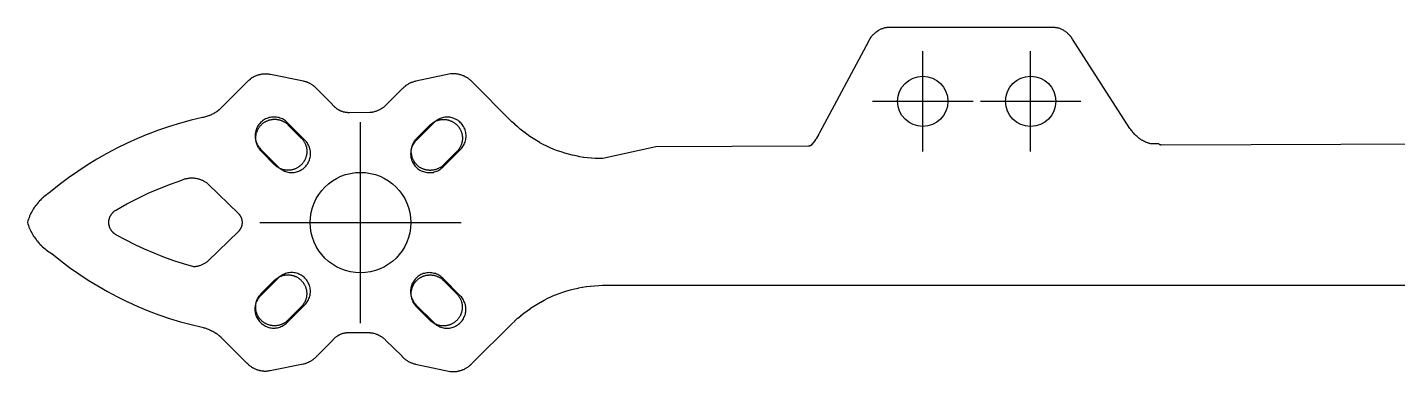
# Model space of a CAD drawing. Header units: millimetres. Extents: x 0 to 218, y -16 to 16.
# Drawn here: x 0 to 109, y -11.9 to 15.5 of the extents above; entities that cross this region are included whole.
import ezdxf

# ---------------------------------------------------------------- set-up
doc = ezdxf.new("R2010")
doc.units = ezdxf.units.MM
for name, color, linetype in [('CENTRE', 8, 'Continuous'), ('HOLES', 1, 'Continuous'), ('PROFILE', 7, 'Continuous'), ('SLOTS', 5, 'Continuous')]:
    doc.layers.add(name, color=color, linetype=linetype)

msp = doc.modelspace()

# ---------------------------------------------------------------- linework, layer by layer
at = {"layer": 'CENTRE'}
for p, q in [((71.23, 5.65), (71.23, 13.65)), ((79.81, 5.65), (79.81, 13.65)), ((67.23, 9.65), (75.23, 9.65)), ((75.81, 9.65), (83.81, 9.65)), ((26.5, -8), (26.5, 8)), ((18.5, 0), (34.5, 0))]:
    msp.add_line(p, q, dxfattribs=at)
at = {"layer": 'HOLES'}
for centre, radius in [((71.23, 9.65), 2), ((79.81, 9.65), 2), ((26.5, 0), 4)]:
    msp.add_circle(centre, radius, dxfattribs=at)
at = {"layer": 'PROFILE'}
msp.add_lwpolyline([(189.99, 6.53), (90.21, 6.17), (90.2, 6.17), (90.18, 6.17), (90.17, 6.18), (90.15, 6.18), (90.14, 6.18), (90.13, 6.19), (90.11, 6.19), (90.1, 6.19), (90.09, 6.2), (90.07, 6.21), (90.06, 6.21), (90.05, 6.22), (90.04, 6.23), (90.03, 6.24), (90.01, 6.25), (90, 6.26), (90, 6.26), (90, 6.26), (89.47, 6.26), (89.46, 6.26), (89.44, 6.26), (89.43, 6.26), (89.41, 6.26), (89.36, 6.27), (89.35, 6.28), (89.28, 6.29), (89.27, 6.3), (89.2, 6.32), (89.19, 6.32), (89.12, 6.34), (89.1, 6.35), (89.03, 6.38), (89.02, 6.38), (88.95, 6.41), (88.94, 6.41), (88.87, 6.45), (88.86, 6.45), (88.79, 6.49), (88.78, 6.49), (88.72, 6.53), (88.71, 6.53), (88.64, 6.57), (88.63, 6.58), (88.56, 6.62), (88.55, 6.63), (88.49, 6.67), (88.48, 6.68), (88.42, 6.73), (88.41, 6.73), (88.34, 6.79), (88.34, 6.79), (88.27, 6.85), (88.27, 6.85), (88.2, 6.91), (88.2, 6.91), (88.14, 6.97), (88.13, 6.98), (88.07, 7.04), (88.07, 7.05), (88.01, 7.11), (88, 7.12), (87.95, 7.18), (87.94, 7.19), (87.89, 7.26), (87.88, 7.27), (87.83, 7.34), (87.82, 7.34), (87.77, 7.42), (87.77, 7.42), (87.71, 7.5), (87.71, 7.5), (83.14, 14.6), (83.14, 14.6), (83.1, 14.66), (83.1, 14.66), (83.06, 14.72), (83.06, 14.72), (83.02, 14.77), (83.01, 14.78), (82.97, 14.83), (82.97, 14.83), (82.93, 14.88), (82.92, 14.88), (82.88, 14.93), (82.88, 14.93), (82.83, 14.98), (82.83, 14.98), (82.79, 15.03), (82.78, 15.03), (82.74, 15.07), (82.73, 15.08), (82.69, 15.12), (82.68, 15.12), (82.63, 15.16), (82.63, 15.16), (82.58, 15.2), (82.58, 15.2), (82.53, 15.23), (82.52, 15.24), (82.47, 15.27), (82.47, 15.27), (82.42, 15.3), (82.41, 15.31), (82.36, 15.33), (82.36, 15.34), (82.3, 15.36), (82.3, 15.37), (82.25, 15.39), (82.24, 15.39), (82.19, 15.41), (82.18, 15.42), (82.13, 15.44), (82.12, 15.44), (82.07, 15.46), (82.06, 15.46), (82.01, 15.47), (82.01, 15.48), (81.95, 15.49), (81.94, 15.49), (81.89, 15.5), (81.88, 15.5), (81.83, 15.51), (81.82, 15.51), (81.77, 15.52), (81.76, 15.52), (81.71, 15.53), (81.7, 15.53), (81.64, 15.53), (81.64, 15.53), (81.58, 15.53), (81.58, 15.53), (68.56, 15.53), (68.56, 15.53), (68.5, 15.53), (68.49, 15.53), (68.44, 15.52), (68.43, 15.52), (68.38, 15.52), (68.37, 15.52), (68.32, 15.51), (68.31, 15.51), (68.26, 15.5), (68.25, 15.5), (68.19, 15.49), (68.19, 15.49), (68.13, 15.47), (68.13, 15.47), (68.07, 15.45), (68.07, 15.45), (68.02, 15.43), (68.01, 15.43), (67.96, 15.41), (67.95, 15.41), (67.9, 15.39), (67.89, 15.39), (67.84, 15.36), (67.84, 15.36), (67.78, 15.33), (67.78, 15.33), (67.73, 15.3), (67.72, 15.3), (67.67, 15.27), (67.67, 15.27), (67.62, 15.23), (67.61, 15.23), (67.56, 15.2), (67.56, 15.19), (67.51, 15.16), (67.51, 15.15), (67.46, 15.12), (67.46, 15.11), (67.41, 15.07), (67.41, 15.07), (67.36, 15.03), (67.36, 15.03), (67.31, 14.98), (67.31, 14.98), (67.26, 14.93), (67.26, 14.93), (67.22, 14.88), (67.21, 14.88), (67.17, 14.83), (67.17, 14.83), (67.13, 14.78), (67.13, 14.77), (67.09, 14.72), (67.08, 14.72), (67.05, 14.66), (67.04, 14.66), (67.01, 14.6), (67, 14.6), (66.97, 14.54), (66.97, 14.54), (66.93, 14.48), (66.93, 14.48), (66.9, 14.42), (66.9, 14.42), (63.01, 7.14), (63.01, 7.14), (62.96, 7.04), (62.96, 7.04), (62.91, 6.95), (62.91, 6.94), (62.86, 6.85), (62.85, 6.84), (62.8, 6.76), (62.8, 6.75), (62.74, 6.66), (62.74, 6.66), (62.68, 6.58), (62.68, 6.57), (62.62, 6.49), (62.61, 6.48), (62.55, 6.4), (62.55, 6.4), (62.49, 6.32), (62.48, 6.31), (62.42, 6.24), (62.41, 6.23), (62.35, 6.17), (62.34, 6.16), (62.33, 6.15), (62.32, 6.14), (62.31, 6.13), (62.3, 6.12), (62.28, 6.12), (62.27, 6.11), (62.26, 6.1), (62.24, 6.1), (62.23, 6.09), (62.22, 6.09), (62.2, 6.08), (62.19, 6.08), (62.17, 6.08), (62.16, 6.07), (62.15, 6.07), (62.13, 6.07), (50, 6.03), (50, 6.03), (50, 6.03), (45.77, 5.1), (45.75, 5.1), (45.74, 5.1), (45.72, 5.1), (45.7, 5.1), (45.49, 5.1), (45.48, 5.1), (45.18, 5.11), (45.17, 5.11), (44.87, 5.13), (44.86, 5.13), (44.56, 5.16), (44.55, 5.16), (44.26, 5.19), (44.25, 5.19), (43.95, 5.24), (43.94, 5.24), (43.65, 5.3), (43.64, 5.3), (43.35, 5.36), (43.34, 5.37), (43.05, 5.44), (43.04, 5.44), (42.75, 5.52), (42.74, 5.53), (42.46, 5.62), (42.45, 5.62), (42.17, 5.72), (42.16, 5.72), (41.88, 5.83), (41.87, 5.83), (41.59, 5.95), (41.59, 5.96), (41.31, 6.08), (41.31, 6.08), (41.04, 6.22), (41.03, 6.22), (40.77, 6.36), (40.76, 6.37), (40.5, 6.52), (40.49, 6.52), (40.24, 6.68), (40.23, 6.68), (39.98, 6.85), (39.97, 6.85), (39.73, 7.03), (39.72, 7.03), (39.48, 7.21), (39.47, 7.22), (39.24, 7.41), (39.23, 7.41), (39.01, 7.61), (39, 7.61), (38.78, 7.81), (38.77, 7.82), (38.55, 8.03), (38.55, 8.03), (35.35, 11.23), (35.35, 11.23), (35.31, 11.28), (35.3, 11.28), (35.26, 11.32), (35.25, 11.32), (35.21, 11.36), (35.21, 11.36), (35.16, 11.4), (35.16, 11.4), (35.11, 11.44), (35.1, 11.44), (35.06, 11.48), (35.05, 11.48), (35, 11.51), (35, 11.51), (34.95, 11.55), (34.94, 11.55), (34.89, 11.58), (34.89, 11.58), (34.84, 11.61), (34.83, 11.61), (34.78, 11.64), (34.77, 11.64), (34.72, 11.66), (34.72, 11.67), (34.66, 11.69), (34.66, 11.69), (34.6, 11.71), (34.6, 11.71), (34.54, 11.73), (34.54, 11.74), (34.48, 11.75), (34.48, 11.76), (34.42, 11.77), (34.41, 11.77), (34.36, 11.79), (34.35, 11.79), (34.29, 11.8), (34.29, 11.8), (34.23, 11.81), (34.23, 11.81), (34.17, 11.82), (34.16, 11.82), (34.1, 11.83), (34.1, 11.83), (34.04, 11.84), (34.04, 11.84), (33.98, 11.84), (33.97, 11.84), (33.91, 11.84), (33.91, 11.84), (33.85, 11.84), (33.84, 11.84), (33.78, 11.84), (33.78, 11.84), (33.72, 11.84), (33.72, 11.84), (33.66, 11.83), (33.65, 11.83), (33.65, 11.83), (30.89, 11.25), (30.89, 11.25), (30.84, 11.24), (30.83, 11.23), (30.78, 11.22), (30.77, 11.22), (30.72, 11.2), (30.71, 11.2), (30.66, 11.18), (30.66, 11.18), (30.6, 11.16), (30.6, 11.16), (30.54, 11.14), (30.54, 11.14), (30.49, 11.12), (30.48, 11.12), (30.43, 11.09), (30.43, 11.09), (30.38, 11.06), (30.37, 11.06), (30.32, 11.04), (30.32, 11.03), (30.27, 11), (30.27, 11), (30.22, 10.97), (30.22, 10.97), (30.17, 10.94), (30.16, 10.94), (30.12, 10.9), (30.11, 10.9), (30.07, 10.87), (30.07, 10.86), (30.02, 10.83), (30.02, 10.82), (29.97, 10.79), (29.97, 10.79), (29.93, 10.75), (29.93, 10.74), (29.89, 10.7), (29.88, 10.7), (29.84, 10.66), (29.84, 10.66), (29.8, 10.62), (29.79, 10.61), (28.52, 9.35), (28.52, 9.34), (28.47, 9.3), (28.47, 9.3), (28.43, 9.26), (28.42, 9.25), (28.38, 9.22), (28.37, 9.21), (28.33, 9.18), (28.32, 9.17), (28.28, 9.14), (28.27, 9.14), (28.23, 9.1), (28.22, 9.1), (28.17, 9.07), (28.16, 9.06), (28.12, 9.04), (28.11, 9.03), (28.06, 9), (28.05, 9), (28.01, 8.97), (28, 8.97), (27.95, 8.94), (27.94, 8.94), (27.89, 8.92), (27.88, 8.91), (27.83, 8.89), (27.82, 8.89), (27.77, 8.87), (27.76, 8.87), (27.71, 8.85), (27.7, 8.85), (27.65, 8.83), (27.64, 8.83), (27.59, 8.81), (27.58, 8.81), (27.53, 8.8), (27.52, 8.79), (27.47, 8.78), (27.46, 8.78), (27.4, 8.77), (27.39, 8.77), (27.34, 8.76), (27.33, 8.76), (27.29, 8.75), (27.27, 8.75), (27.25, 8.75), (25.61, 8.74), (25.61, 8.74), (25.56, 8.74), (25.55, 8.74), (25.51, 8.74), (25.5, 8.74), (25.46, 8.75), (25.45, 8.75), (25.41, 8.75), (25.4, 8.75), (25.36, 8.76), (25.35, 8.76), (25.31, 8.77), (25.3, 8.77), (25.26, 8.78), (25.25, 8.78), (25.21, 8.79), (25.2, 8.79), (25.16, 8.8), (25.15, 8.8), (25.11, 8.81), (25.11, 8.82), (25.07, 8.83), (25.06, 8.83), (25.02, 8.84), (25.01, 8.85), (24.97, 8.86), (24.96, 8.87), (24.92, 8.88), (24.92, 8.89), (24.88, 8.9), (24.87, 8.91), (24.83, 8.93), (24.82, 8.93), (24.79, 8.95), (24.78, 8.95), (24.74, 8.98), (24.74, 8.98), (24.7, 9), (24.69, 9.01), (24.66, 9.03), (24.65, 9.03), (24.62, 9.06), (24.61, 9.06), (24.58, 9.09), (24.57, 9.09), (24.54, 9.12), (24.53, 9.13), (24.5, 9.15), (24.49, 9.16), (24.46, 9.19), (24.45, 9.19), (24.42, 9.22), (24.42, 9.23), (24.39, 9.26), (24.38, 9.26), (24.35, 9.3), (24.35, 9.3), (24.32, 9.33), (24.31, 9.34), (24.29, 9.37), (24.28, 9.38), (24.26, 9.41), (24.25, 9.42), (24.25, 9.42), (22.97, 10.7), (22.97, 10.7), (22.93, 10.74), (22.93, 10.75), (22.89, 10.79), (22.88, 10.79), (22.84, 10.83), (22.84, 10.83), (22.79, 10.86), (22.79, 10.87), (22.74, 10.9), (22.74, 10.9), (22.69, 10.94), (22.69, 10.94), (22.64, 10.97), (22.64, 10.97), (22.59, 11), (22.58, 11.01), (22.53, 11.03), (22.53, 11.04), (22.48, 11.06), (22.48, 11.07), (22.43, 11.09), (22.42, 11.09), (22.37, 11.12), (22.37, 11.12), (22.31, 11.14), (22.31, 11.14), (22.26, 11.16), (22.25, 11.17), (22.2, 11.18), (22.19, 11.19), (22.14, 11.2), (22.13, 11.2), (22.08, 11.22), (22.07, 11.22), (22.02, 11.23), (22.01, 11.24), (21.96, 11.25), (21.96, 11.25), (19.33, 11.78), (19.33, 11.78), (19.27, 11.79), (19.27, 11.79), (19.21, 11.8), (19.21, 11.8), (19.15, 11.81), (19.15, 11.81), (19.09, 11.82), (19.09, 11.82), (19.03, 11.82), (19.03, 11.82), (18.97, 11.82), (18.96, 11.82), (18.91, 11.82), (18.9, 11.82), (18.85, 11.82), (18.84, 11.82), (18.79, 11.82), (18.78, 11.82), (18.72, 11.81), (18.72, 11.81), (18.66, 11.8), (18.66, 11.8), (18.6, 11.79), (18.6, 11.79), (18.54, 11.78), (18.54, 11.78), (18.48, 11.77), (18.48, 11.77), (18.42, 11.76), (18.42, 11.75), (18.36, 11.74), (18.36, 11.74), (18.31, 11.72), (18.3, 11.72), (18.25, 11.7), (18.24, 11.7), (18.19, 11.68), (18.19, 11.68), (18.13, 11.65), (18.13, 11.65), (18.08, 11.63), (18.07, 11.63), (18.02, 11.6), (18.02, 11.6), (17.97, 11.57), (17.96, 11.57), (17.92, 11.54), (17.91, 11.54), (17.86, 11.51), (17.86, 11.51), (17.81, 11.48), (17.81, 11.47), (17.76, 11.44), (17.76, 11.44), (17.71, 11.41), (17.71, 11.4), (17.66, 11.37), (17.66, 11.36), (17.62, 11.33), (17.61, 11.32), (17.57, 11.29), (17.57, 11.28), (17.53, 11.24), (17.52, 11.24), (17.48, 11.2), (17.48, 11.2), (15.41, 9.13), (15.41, 9.12), (15.35, 9.07), (15.34, 9.06), (15.29, 9.01), (15.28, 9.01), (15.22, 8.96), (15.22, 8.95), (15.16, 8.9), (15.15, 8.9), (15.09, 8.85), (15.08, 8.85), (15.02, 8.8), (15.01, 8.8), (14.95, 8.76), (14.94, 8.75), (14.88, 8.71), (14.87, 8.71), (14.8, 8.67), (14.8, 8.66), (14.73, 8.63), (14.72, 8.62), (14.65, 8.59), (14.65, 8.59), (14.58, 8.55), (14.57, 8.55), (14.5, 8.52), (14.49, 8.52), (14.42, 8.49), (14.41, 8.49), (14.34, 8.46), (14.33, 8.46), (14.26, 8.43), (14.25, 8.43), (14.18, 8.41), (14.17, 8.41), (14.1, 8.39), (14.09, 8.39), (14.01, 8.37), (14, 8.37), (13.93, 8.35), (13.92, 8.35), (13.04, 8.15), (13.04, 8.15), (12.17, 7.91), (12.17, 7.91), (11.3, 7.65), (11.3, 7.65), (10.44, 7.36), (10.44, 7.35), (9.6, 7.04), (9.59, 7.04), (8.76, 6.69), (8.75, 6.69), (7.93, 6.32), (7.93, 6.32), (7.12, 5.92), (7.11, 5.92), (6.32, 5.5), (6.31, 5.49), (5.53, 5.05), (5.53, 5.05), (4.76, 4.57), (4.75, 4.57), (4, 4.07), (4, 4.07), (3.26, 3.55), (3.26, 3.55), (2.54, 3.01), (2.53, 3), (1.84, 2.44), (1.83, 2.44), (1.82, 2.43), (1.72, 2.37), (1.72, 2.36), (1.62, 2.29), (1.61, 2.29), (1.51, 2.22), (1.51, 2.21), (1.41, 2.14), (1.41, 2.13), (1.31, 2.06), (1.31, 2.05), (1.22, 1.97), (1.21, 1.97), (1.12, 1.88), (1.12, 1.88), (1.03, 1.79), (1.03, 1.79), (0.94, 1.7), (0.94, 1.69), (0.86, 1.6), (0.85, 1.6), (0.77, 1.5), (0.77, 1.5), (0.69, 1.4), (0.69, 1.4), (0.62, 1.3), (0.61, 1.29), (0.54, 1.19), (0.54, 1.19), (0.47, 1.08), (0.47, 1.08), (0.41, 0.97), (0.4, 0.97), (0.34, 0.86), (0.34, 0.85), (0.28, 0.74), (0.28, 0.74), (0.23, 0.63), (0.23, 0.62), (0.18, 0.51), (0.17, 0.51), (0.13, 0.39), (0.12, 0.39), (0.08, 0.27), (0.08, 0.27), (0.04, 0.15), (0.04, 0.14), (0, 0.03), (0, 0.02), (0, 0.02), (0, 0.02), (0.04, -0.1), (0.04, -0.1), (0.08, -0.22), (0.08, -0.22), (0.12, -0.34), (0.12, -0.35), (0.17, -0.46), (0.17, -0.46), (0.22, -0.58), (0.23, -0.58), (0.28, -0.69), (0.28, -0.7), (0.34, -0.81), (0.34, -0.81), (0.4, -0.92), (0.4, -0.92), (0.47, -1.03), (0.47, -1.04), (0.54, -1.14), (0.54, -1.14), (0.61, -1.25), (0.61, -1.25), (0.69, -1.35), (0.69, -1.35), (0.76, -1.45), (0.77, -1.46), (0.85, -1.55), (0.85, -1.55), (0.93, -1.65), (0.93, -1.65), (1.02, -1.74), (1.02, -1.75), (1.11, -1.83), (1.11, -1.84), (1.2, -1.92), (1.21, -1.92), (1.3, -2.01), (1.3, -2.01), (1.4, -2.09), (1.4, -2.09), (1.5, -2.17), (1.5, -2.17), (1.6, -2.25), (1.61, -2.25), (1.71, -2.32), (1.71, -2.32), (1.82, -2.39), (1.82, -2.39), (1.91, -2.45), (1.92, -2.45), (1.93, -2.46), (1.95, -2.47), (2.63, -3.02), (2.63, -3.02), (3.34, -3.56), (3.35, -3.56), (4.08, -4.08), (4.08, -4.08), (4.83, -4.57), (4.83, -4.57), (5.59, -5.04), (5.6, -5.04), (6.37, -5.49), (6.38, -5.49), (7.17, -5.91), (7.17, -5.91), (7.97, -6.3), (7.98, -6.31), (8.79, -6.67), (8.79, -6.67), (9.62, -7.02), (9.62, -7.02), (10.46, -7.33), (10.46, -7.33), (11.31, -7.62), (11.31, -7.63), (12.17, -7.89), (12.17, -7.89), (13.03, -8.12), (13.04, -8.12), (13.91, -8.33), (14, -8.35), (14.01, -8.36), (14.1, -8.38), (14.11, -8.38), (14.19, -8.41), (14.2, -8.41), (14.29, -8.44), (14.3, -8.44), (14.38, -8.48), (14.39, -8.48), (14.47, -8.51), (14.48, -8.52), (14.56, -8.55), (14.57, -8.56), (14.65, -8.6), (14.66, -8.6), (14.74, -8.64), (14.75, -8.65), (14.83, -8.69), (14.84, -8.7), (14.91, -8.74), (14.92, -8.75), (15, -8.8), (15.01, -8.8), (15.08, -8.85), (15.09, -8.86), (15.16, -8.91), (15.17, -8.92), (15.24, -8.97), (15.25, -8.98), (15.32, -9.04), (15.32, -9.04), (15.39, -9.1), (15.4, -9.11), (17.46, -11.18), (17.47, -11.18), (17.51, -11.22), (17.51, -11.23), (17.55, -11.27), (17.55, -11.27), (17.59, -11.31), (17.6, -11.31), (17.64, -11.35), (17.65, -11.35), (17.69, -11.39), (17.69, -11.39), (17.74, -11.42), (17.74, -11.43), (17.79, -11.46), (17.79, -11.46), (17.84, -11.49), (17.84, -11.5), (17.89, -11.53), (17.9, -11.53), (17.94, -11.56), (17.95, -11.56), (18, -11.58), (18, -11.59), (18.05, -11.61), (18.06, -11.61), (18.11, -11.64), (18.11, -11.64), (18.17, -11.66), (18.17, -11.66), (18.22, -11.68), (18.23, -11.69), (18.28, -11.7), (18.29, -11.71), (18.34, -11.72), (18.34, -11.72), (18.4, -11.74), (18.4, -11.74), (18.46, -11.75), (18.46, -11.76), (18.52, -11.77), (18.52, -11.77), (18.58, -11.78), (18.58, -11.78), (18.64, -11.79), (18.64, -11.79), (18.7, -11.8), (18.7, -11.8), (18.76, -11.8), (18.77, -11.8), (18.82, -11.81), (18.83, -11.81), (18.88, -11.81), (18.89, -11.81), (18.94, -11.81), (18.95, -11.81), (19.01, -11.81), (19.01, -11.81), (19.07, -11.8), (19.07, -11.8), (19.13, -11.8), (19.13, -11.8), (19.19, -11.79), (19.19, -11.79), (19.25, -11.78), (19.25, -11.78), (19.31, -11.77), (19.31, -11.77), (21.94, -11.24), (21.94, -11.24), (22, -11.23), (22, -11.23), (22.06, -11.21), (22.06, -11.21), (22.12, -11.2), (22.12, -11.19), (22.17, -11.18), (22.18, -11.18), (22.23, -11.16), (22.24, -11.16), (22.29, -11.14), (22.29, -11.13), (22.35, -11.11), (22.35, -11.11), (22.4, -11.09), (22.41, -11.08), (22.46, -11.06), (22.46, -11.06), (22.51, -11.03), (22.52, -11.03), (22.57, -11), (22.57, -11), (22.62, -10.97), (22.62, -10.96), (22.67, -10.93), (22.67, -10.93), (22.72, -10.9), (22.72, -10.89), (22.77, -10.86), (22.77, -10.86), (22.82, -10.82), (22.82, -10.82), (22.86, -10.78), (22.87, -10.78), (22.91, -10.74), (22.91, -10.74), (22.95, -10.7), (22.96, -10.69), (24.24, -9.41), (24.24, -9.41), (24.24, -9.41), (24.27, -9.37), (24.27, -9.37), (24.3, -9.34), (24.3, -9.33), (24.33, -9.3), (24.34, -9.29), (24.37, -9.26), (24.37, -9.25), (24.4, -9.22), (24.41, -9.22), (24.44, -9.19), (24.45, -9.18), (24.48, -9.15), (24.48, -9.15), (24.51, -9.12), (24.52, -9.12), (24.55, -9.09), (24.56, -9.08), (24.59, -9.06), (24.6, -9.05), (24.64, -9.03), (24.64, -9.03), (24.68, -9), (24.69, -9), (24.72, -8.98), (24.73, -8.97), (24.76, -8.95), (24.77, -8.95), (24.81, -8.93), (24.82, -8.92), (24.85, -8.9), (24.86, -8.9), (24.9, -8.88), (24.91, -8.88), (24.95, -8.86), (24.96, -8.86), (24.99, -8.84), (25, -8.84), (25.04, -8.83), (25.05, -8.82), (25.09, -8.81), (25.1, -8.81), (25.14, -8.8), (25.15, -8.8), (25.19, -8.79), (25.2, -8.78), (25.24, -8.77), (25.25, -8.77), (25.29, -8.76), (25.3, -8.76), (25.34, -8.76), (25.35, -8.76), (25.39, -8.75), (25.4, -8.75), (25.44, -8.74), (25.45, -8.74), (25.49, -8.74), (25.5, -8.74), (25.54, -8.74), (25.55, -8.74), (25.59, -8.74), (25.6, -8.74), (27.24, -8.75), (27.26, -8.75), (27.27, -8.76), (27.32, -8.76), (27.32, -8.76), (27.38, -8.77), (27.39, -8.77), (27.44, -8.78), (27.45, -8.78), (27.5, -8.8), (27.51, -8.8), (27.57, -8.81), (27.57, -8.81), (27.63, -8.83), (27.64, -8.83), (27.69, -8.85), (27.7, -8.85), (27.75, -8.87), (27.76, -8.87), (27.81, -8.89), (27.82, -8.89), (27.87, -8.92), (27.88, -8.92), (27.93, -8.94), (27.93, -8.95), (27.98, -8.97), (27.99, -8.97), (28.04, -9), (28.05, -9.01), (28.09, -9.03), (28.1, -9.04), (28.15, -9.07), (28.16, -9.07), (28.2, -9.1), (28.21, -9.11), (28.26, -9.14), (28.26, -9.14), (28.31, -9.18), (28.31, -9.18), (28.36, -9.22), (28.36, -9.22), (28.4, -9.26), (28.41, -9.26), (28.45, -9.3), (28.46, -9.31), (28.5, -9.35), (28.5, -9.35), (29.78, -10.61), (29.79, -10.62), (29.82, -10.66), (29.82, -10.67), (29.86, -10.71), (29.87, -10.71), (29.91, -10.75), (29.91, -10.75), (29.95, -10.79), (29.96, -10.79), (30, -10.83), (30, -10.83), (30.05, -10.87), (30.05, -10.87), (30.1, -10.91), (30.1, -10.91), (30.15, -10.94), (30.15, -10.94), (30.2, -10.98), (30.2, -10.98), (30.25, -11.01), (30.25, -11.01), (30.3, -11.04), (30.31, -11.04), (30.36, -11.07), (30.36, -11.07), (30.41, -11.1), (30.41, -11.1), (30.47, -11.12), (30.47, -11.12), (30.52, -11.15), (30.53, -11.15), (30.58, -11.17), (30.58, -11.17), (30.64, -11.19), (30.64, -11.19), (30.69, -11.21), (30.7, -11.21), (30.75, -11.23), (30.76, -11.23), (30.81, -11.24), (30.82, -11.24), (30.87, -11.26), (30.88, -11.26), (33.63, -11.84), (33.63, -11.84), (33.64, -11.84), (33.7, -11.85), (33.7, -11.85), (33.76, -11.85), (33.76, -11.85), (33.82, -11.86), (33.83, -11.86), (33.89, -11.86), (33.89, -11.86), (33.95, -11.85), (33.96, -11.85), (34.02, -11.85), (34.02, -11.85), (34.08, -11.84), (34.08, -11.84), (34.14, -11.84), (34.15, -11.84), (34.21, -11.83), (34.21, -11.83), (34.27, -11.81), (34.27, -11.81), (34.33, -11.8), (34.34, -11.8), (34.39, -11.79), (34.4, -11.78), (34.46, -11.77), (34.46, -11.77), (34.52, -11.75), (34.52, -11.75), (34.58, -11.73), (34.58, -11.73), (34.64, -11.7), (34.64, -11.7), (34.7, -11.68), (34.7, -11.68), (34.76, -11.65), (34.76, -11.65), (34.81, -11.62), (34.82, -11.62), (34.87, -11.59), (34.87, -11.59), (34.93, -11.56), (34.93, -11.56), (34.98, -11.53), (34.98, -11.53), (35.03, -11.49), (35.04, -11.49), (35.09, -11.46), (35.09, -11.45), (35.14, -11.42), (35.14, -11.41), (35.19, -11.38), (35.19, -11.37), (35.24, -11.34), (35.24, -11.33), (35.28, -11.29), (35.29, -11.29), (35.33, -11.25), (35.33, -11.25), (38.54, -8.05), (38.54, -8.05), (38.77, -7.83), (38.77, -7.82), (39, -7.61), (39.01, -7.61), (39.25, -7.41), (39.25, -7.4), (39.5, -7.21), (39.5, -7.2), (39.75, -7.01), (39.76, -7.01), (40.01, -6.83), (40.02, -6.82), (40.28, -6.65), (40.29, -6.64), (40.55, -6.48), (40.56, -6.48), (40.83, -6.32), (40.84, -6.32), (41.11, -6.17), (41.12, -6.16), (41.4, -6.02), (41.41, -6.02), (41.69, -5.89), (41.7, -5.89), (41.99, -5.76), (42, -5.76), (42.29, -5.65), (42.3, -5.64), (42.59, -5.54), (42.6, -5.54), (42.9, -5.44), (42.9, -5.44), (43.2, -5.35), (43.21, -5.35), (43.51, -5.27), (43.52, -5.27), (43.83, -5.21), (43.84, -5.2), (44.14, -5.15), (44.15, -5.14), (44.46, -5.09), (44.47, -5.09), (44.78, -5.05), (44.79, -5.05), (45.1, -5.02), (45.11, -5.02), (45.42, -5), (45.43, -5), (45.74, -4.99), (45.74, -4.99), (45.75, -4.99), (45.75, -4.99), (45.76, -4.99), (45.78, -4.98), (45.79, -4.98), (45.8, -4.98), (45.82, -4.97), (45.83, -4.97), (45.84, -4.97), (45.86, -4.97), (194.94, -4.97)], dxfattribs=at)
for points in [[(19.67, 4.6), (19.67, 4.6), (18.61, 5.66), (18.58, 5.7), (18.54, 5.73), (18.52, 5.76), (18.49, 5.8), (18.46, 5.84), (18.43, 5.87), (18.41, 5.91), (18.38, 5.95), (18.36, 5.99), (18.34, 6.03), (18.32, 6.07), (18.3, 6.11), (18.28, 6.15), (18.27, 6.19), (18.25, 6.24), (18.24, 6.28), (18.22, 6.32), (18.21, 6.37), (18.2, 6.41), (18.19, 6.45), (18.19, 6.5), (18.18, 6.54), (18.17, 6.59), (18.17, 6.63), (18.17, 6.68), (18.17, 6.72), (18.17, 6.77), (18.17, 6.82), (18.17, 6.86), (18.18, 6.91), (18.19, 6.95), (18.19, 7), (18.2, 7.04), (18.21, 7.08), (18.22, 7.13), (18.24, 7.17), (18.25, 7.21), (18.27, 7.26), (18.28, 7.3), (18.3, 7.34), (18.32, 7.38), (18.34, 7.42), (18.36, 7.46), (18.39, 7.5), (18.41, 7.54), (18.43, 7.58), (18.46, 7.61), (18.49, 7.65), (18.52, 7.68), (18.55, 7.72), (18.58, 7.75), (18.61, 7.79), (18.64, 7.82), (18.67, 7.85), (18.71, 7.88), (18.74, 7.91), (18.78, 7.93), (18.82, 7.96), (18.86, 7.98), (18.89, 8.01), (18.93, 8.03), (18.97, 8.05), (19.01, 8.07), (19.05, 8.09), (19.1, 8.11), (19.14, 8.13), (19.18, 8.14), (19.22, 8.16), (19.27, 8.17), (19.31, 8.18), (19.35, 8.19), (19.4, 8.2), (19.44, 8.21), (19.49, 8.21), (19.53, 8.22), (19.58, 8.22), (19.62, 8.22), (19.67, 8.22), (19.72, 8.22), (19.76, 8.22), (19.81, 8.22), (19.85, 8.21), (19.9, 8.21), (19.94, 8.2), (19.98, 8.19), (20.03, 8.18), (20.07, 8.17), (20.12, 8.16), (20.16, 8.14), (20.2, 8.13), (20.24, 8.11), (20.29, 8.09), (20.33, 8.07), (20.37, 8.05), (20.41, 8.03), (20.45, 8.01), (20.48, 7.98), (20.52, 7.96), (20.56, 7.93), (20.59, 7.9), (20.63, 7.88), (20.66, 7.85), (20.7, 7.82), (20.73, 7.78), (21.79, 6.72), (21.82, 6.69), (21.85, 6.66), (21.88, 6.62), (21.91, 6.59), (21.94, 6.55), (21.96, 6.51), (21.99, 6.48), (22.01, 6.44), (22.04, 6.4), (22.06, 6.36), (22.08, 6.32), (22.1, 6.28), (22.11, 6.23), (22.13, 6.19), (22.15, 6.15), (22.16, 6.11), (22.17, 6.06), (22.19, 6.02), (22.2, 5.98), (22.2, 5.93), (22.21, 5.89), (22.22, 5.84), (22.22, 5.8), (22.23, 5.75), (22.23, 5.71), (22.23, 5.66), (22.23, 5.62), (22.23, 5.57), (22.22, 5.53), (22.22, 5.48), (22.21, 5.44), (22.2, 5.39), (22.19, 5.35), (22.18, 5.3), (22.17, 5.26), (22.16, 5.21), (22.15, 5.17), (22.13, 5.13), (22.11, 5.09), (22.1, 5.05), (22.08, 5), (22.06, 4.96), (22.03, 4.92), (22.01, 4.89), (21.99, 4.85), (21.96, 4.81), (21.94, 4.77), (21.91, 4.74), (21.88, 4.7), (21.85, 4.67), (21.82, 4.63), (21.79, 4.6), (21.76, 4.57), (21.72, 4.54), (21.69, 4.51), (21.65, 4.48), (21.62, 4.45), (21.58, 4.43), (21.54, 4.4), (21.5, 4.38), (21.46, 4.36), (21.42, 4.33), (21.38, 4.31), (21.34, 4.29), (21.3, 4.28), (21.26, 4.26), (21.22, 4.24), (21.17, 4.23), (21.13, 4.22), (21.09, 4.21), (21.04, 4.2), (21, 4.19), (20.95, 4.18), (20.91, 4.17), (20.86, 4.17), (20.82, 4.16), (20.77, 4.16), (20.73, 4.16), (20.68, 4.16), (20.64, 4.16), (20.59, 4.17), (20.55, 4.17), (20.5, 4.18), (20.46, 4.19), (20.41, 4.2), (20.37, 4.21), (20.32, 4.22), (20.28, 4.23), (20.24, 4.24), (20.2, 4.26), (20.15, 4.28), (20.11, 4.29), (20.07, 4.31), (20.03, 4.33), (19.99, 4.36), (19.95, 4.38), (19.91, 4.4), (19.88, 4.43), (19.84, 4.45), (19.8, 4.48), (19.77, 4.51), (19.73, 4.54), (19.7, 4.57), (19.67, 4.6)], [(34.16, 5.65), (34.16, 5.65), (33.1, 4.59), (33.07, 4.56), (33.04, 4.53), (33, 4.5), (32.97, 4.47), (32.93, 4.44), (32.89, 4.42), (32.86, 4.39), (32.82, 4.37), (32.78, 4.35), (32.74, 4.32), (32.7, 4.3), (32.66, 4.28), (32.61, 4.27), (32.57, 4.25), (32.53, 4.23), (32.49, 4.22), (32.44, 4.21), (32.4, 4.2), (32.36, 4.19), (32.31, 4.18), (32.27, 4.17), (32.22, 4.16), (32.18, 4.16), (32.13, 4.16), (32.09, 4.15), (32.04, 4.15), (32, 4.15), (31.95, 4.16), (31.91, 4.16), (31.86, 4.16), (31.82, 4.17), (31.77, 4.18), (31.73, 4.19), (31.68, 4.2), (31.64, 4.21), (31.59, 4.22), (31.55, 4.24), (31.51, 4.25), (31.47, 4.27), (31.43, 4.29), (31.38, 4.3), (31.34, 4.33), (31.3, 4.35), (31.26, 4.37), (31.23, 4.39), (31.19, 4.42), (31.15, 4.45), (31.12, 4.47), (31.08, 4.5), (31.05, 4.53), (31.01, 4.56), (30.98, 4.59), (30.95, 4.63), (30.92, 4.66), (30.89, 4.69), (30.86, 4.73), (30.83, 4.76), (30.81, 4.8), (30.78, 4.84), (30.76, 4.88), (30.73, 4.92), (30.71, 4.96), (30.69, 5), (30.67, 5.04), (30.66, 5.08), (30.64, 5.12), (30.62, 5.16), (30.61, 5.21), (30.6, 5.25), (30.59, 5.29), (30.58, 5.34), (30.57, 5.38), (30.56, 5.43), (30.55, 5.47), (30.55, 5.52), (30.54, 5.56), (30.54, 5.61), (30.54, 5.65), (30.54, 5.7), (30.54, 5.74), (30.55, 5.79), (30.55, 5.83), (30.56, 5.88), (30.57, 5.92), (30.58, 5.97), (30.59, 6.01), (30.6, 6.06), (30.61, 6.1), (30.62, 6.14), (30.64, 6.19), (30.66, 6.23), (30.67, 6.27), (30.69, 6.31), (30.71, 6.35), (30.74, 6.39), (30.76, 6.43), (30.78, 6.47), (30.81, 6.51), (30.83, 6.54), (30.86, 6.58), (30.89, 6.61), (30.92, 6.65), (30.95, 6.68), (30.98, 6.71), (32.04, 7.77), (32.08, 7.81), (32.11, 7.84), (32.14, 7.87), (32.18, 7.89), (32.22, 7.92), (32.25, 7.95), (32.29, 7.97), (32.33, 8), (32.37, 8.02), (32.41, 8.04), (32.45, 8.06), (32.49, 8.08), (32.53, 8.1), (32.57, 8.12), (32.62, 8.13), (32.66, 8.14), (32.7, 8.16), (32.75, 8.17), (32.79, 8.18), (32.83, 8.19), (32.88, 8.2), (32.92, 8.2), (32.97, 8.21), (33.01, 8.21), (33.06, 8.21), (33.1, 8.21), (33.15, 8.21), (33.2, 8.21), (33.24, 8.21), (33.29, 8.2), (33.33, 8.2), (33.38, 8.19), (33.42, 8.18), (33.46, 8.17), (33.51, 8.16), (33.55, 8.14), (33.59, 8.13), (33.64, 8.11), (33.68, 8.1), (33.72, 8.08), (33.76, 8.06), (33.8, 8.04), (33.84, 8.02), (33.88, 8), (33.92, 7.97), (33.96, 7.95), (33.99, 7.92), (34.03, 7.89), (34.06, 7.86), (34.1, 7.83), (34.13, 7.8), (34.17, 7.77), (34.2, 7.74), (34.23, 7.71), (34.26, 7.67), (34.29, 7.64), (34.31, 7.6), (34.34, 7.56), (34.36, 7.53), (34.39, 7.49), (34.41, 7.45), (34.43, 7.41), (34.45, 7.37), (34.47, 7.33), (34.49, 7.29), (34.51, 7.24), (34.52, 7.2), (34.54, 7.16), (34.55, 7.11), (34.56, 7.07), (34.57, 7.03), (34.58, 6.98), (34.59, 6.94), (34.59, 6.89), (34.6, 6.85), (34.6, 6.8), (34.6, 6.76), (34.6, 6.71), (34.6, 6.67), (34.6, 6.62), (34.6, 6.58), (34.59, 6.53), (34.59, 6.49), (34.58, 6.44), (34.57, 6.4), (34.56, 6.35), (34.55, 6.31), (34.54, 6.26), (34.52, 6.22), (34.51, 6.18), (34.49, 6.14), (34.47, 6.1), (34.45, 6.05), (34.43, 6.01), (34.41, 5.97), (34.39, 5.94), (34.36, 5.9), (34.34, 5.86), (34.31, 5.82), (34.28, 5.79), (34.26, 5.75), (34.23, 5.72), (34.19, 5.68), (34.16, 5.65)], [(14.39, 3.07), (14.39, 3.07), (16.78, 0.73), (16.8, 0.71), (16.82, 0.69), (16.84, 0.66), (16.86, 0.64), (16.88, 0.62), (16.9, 0.59), (16.91, 0.57), (16.93, 0.54), (16.95, 0.52), (16.96, 0.49), (16.97, 0.46), (16.99, 0.43), (17, 0.41), (17.01, 0.38), (17.02, 0.35), (17.03, 0.32), (17.04, 0.29), (17.05, 0.26), (17.06, 0.23), (17.06, 0.2), (17.07, 0.17), (17.07, 0.14), (17.08, 0.11), (17.08, 0.08), (17.08, 0.05), (17.08, 0.02), (17.08, -0.01), (17.08, -0.04), (17.08, -0.07), (17.08, -0.1), (17.07, -0.13), (17.07, -0.16), (17.06, -0.19), (17.06, -0.22), (17.05, -0.25), (17.04, -0.28), (17.03, -0.31), (17.02, -0.33), (17.01, -0.36), (17, -0.39), (16.99, -0.42), (16.97, -0.45), (16.96, -0.47), (16.94, -0.5), (16.93, -0.52), (16.91, -0.55), (16.89, -0.57), (16.88, -0.6), (16.86, -0.62), (16.84, -0.65), (16.82, -0.67), (16.8, -0.69), (16.78, -0.71), (14.38, -3.05), (14.34, -3.09), (14.29, -3.12), (14.24, -3.16), (14.19, -3.19), (14.14, -3.23), (14.09, -3.26), (14.04, -3.29), (13.98, -3.32), (13.93, -3.34), (13.87, -3.37), (13.82, -3.39), (13.76, -3.41), (13.7, -3.43), (13.64, -3.45), (13.59, -3.47), (13.53, -3.48), (13.47, -3.49), (13.41, -3.5), (13.35, -3.51), (13.29, -3.52), (13.23, -3.52), (12.43, -3.29), (11.64, -3.03), (10.85, -2.75), (10.08, -2.44), (9.31, -2.11), (8.56, -1.76), (7.81, -1.38), (7.08, -0.99), (7.05, -0.97), (7.02, -0.95), (6.99, -0.93), (6.97, -0.91), (6.94, -0.89), (6.91, -0.87), (6.89, -0.85), (6.86, -0.83), (6.83, -0.81), (6.81, -0.78), (6.79, -0.76), (6.76, -0.73), (6.74, -0.71), (6.72, -0.68), (6.7, -0.65), (6.68, -0.63), (6.66, -0.6), (6.64, -0.57), (6.63, -0.54), (6.61, -0.51), (6.59, -0.48), (6.58, -0.45), (6.57, -0.42), (6.55, -0.38), (6.54, -0.35), (6.53, -0.32), (6.52, -0.29), (6.51, -0.25), (6.51, -0.22), (6.5, -0.19), (6.49, -0.15), (6.49, -0.12), (6.48, -0.09), (6.48, -0.05), (6.48, -0.02), (6.48, 0.02), (6.48, 0.05), (6.48, 0.09), (6.48, 0.12), (6.49, 0.15), (6.49, 0.19), (6.5, 0.22), (6.51, 0.25), (6.51, 0.29), (6.52, 0.32), (6.53, 0.35), (6.54, 0.39), (6.55, 0.42), (6.57, 0.45), (6.58, 0.48), (6.59, 0.51), (6.61, 0.54), (6.63, 0.57), (6.64, 0.6), (6.66, 0.63), (6.68, 0.66), (6.7, 0.69), (6.72, 0.71), (6.74, 0.74), (6.76, 0.77), (6.79, 0.79), (6.81, 0.82), (6.84, 0.84), (6.86, 0.86), (6.89, 0.89), (6.91, 0.91), (6.94, 0.93), (6.97, 0.95), (7, 0.97), (7.03, 0.99), (7.05, 1), (7.08, 1.02), (7.92, 1.49), (8.76, 1.92), (9.62, 2.33), (10.5, 2.71), (11.38, 3.06), (12.28, 3.38), (12.33, 3.41), (12.39, 3.43), (12.45, 3.45), (12.51, 3.47), (12.57, 3.48), (12.62, 3.5), (12.68, 3.51), (12.74, 3.52), (12.8, 3.53), (12.86, 3.54), (12.92, 3.55), (12.98, 3.55), (13.05, 3.55), (13.11, 3.55), (13.17, 3.55), (13.23, 3.55), (13.29, 3.54), (13.35, 3.54), (13.41, 3.53), (13.47, 3.52), (13.53, 3.5), (13.59, 3.49), (13.65, 3.47), (13.7, 3.45), (13.76, 3.43), (13.82, 3.41), (13.88, 3.39), (13.93, 3.37), (13.99, 3.34), (14.04, 3.31), (14.09, 3.28), (14.14, 3.25), (14.2, 3.22), (14.25, 3.18), (14.29, 3.15), (14.34, 3.11), (14.39, 3.07)], [(21.81, -6.68), (21.78, -6.71), (21.78, -6.71), (20.72, -7.77), (20.68, -7.8), (20.65, -7.83), (20.62, -7.86), (20.58, -7.89), (20.55, -7.92), (20.51, -7.95), (20.47, -7.97), (20.43, -8), (20.39, -8.02), (20.35, -8.04), (20.31, -8.06), (20.27, -8.08), (20.23, -8.1), (20.19, -8.11), (20.15, -8.13), (20.1, -8.14), (20.06, -8.16), (20.02, -8.17), (19.97, -8.18), (19.93, -8.19), (19.88, -8.19), (19.84, -8.2), (19.79, -8.21), (19.75, -8.21), (19.7, -8.21), (19.66, -8.21), (19.61, -8.21), (19.57, -8.21), (19.52, -8.21), (19.48, -8.2), (19.43, -8.19), (19.39, -8.19), (19.34, -8.18), (19.3, -8.17), (19.25, -8.16), (19.21, -8.14), (19.17, -8.13), (19.12, -8.11), (19.08, -8.1), (19.04, -8.08), (19, -8.06), (18.96, -8.04), (18.92, -8.02), (18.88, -7.99), (18.84, -7.97), (18.8, -7.95), (18.77, -7.92), (18.73, -7.89), (18.7, -7.86), (18.66, -7.83), (18.63, -7.8), (18.6, -7.77), (18.56, -7.74), (18.53, -7.71), (18.5, -7.67), (18.48, -7.64), (18.45, -7.6), (18.42, -7.56), (18.4, -7.52), (18.37, -7.49), (18.35, -7.45), (18.33, -7.41), (18.31, -7.37), (18.29, -7.33), (18.27, -7.28), (18.25, -7.24), (18.24, -7.2), (18.22, -7.16), (18.21, -7.11), (18.2, -7.07), (18.19, -7.02), (18.18, -6.98), (18.17, -6.94), (18.17, -6.89), (18.16, -6.85), (18.16, -6.8), (18.16, -6.76), (18.16, -6.71), (18.16, -6.66), (18.16, -6.62), (18.16, -6.57), (18.17, -6.53), (18.17, -6.48), (18.18, -6.44), (18.19, -6.4), (18.2, -6.35), (18.21, -6.31), (18.23, -6.26), (18.24, -6.22), (18.26, -6.18), (18.27, -6.14), (18.29, -6.09), (18.31, -6.05), (18.33, -6.01), (18.35, -5.97), (18.37, -5.93), (18.4, -5.9), (18.42, -5.86), (18.45, -5.82), (18.48, -5.79), (18.51, -5.75), (18.54, -5.72), (18.57, -5.68), (18.6, -5.65), (19.66, -4.59), (19.69, -4.56), (19.73, -4.53), (19.76, -4.5), (19.79, -4.47), (19.83, -4.44), (19.87, -4.42), (19.91, -4.39), (19.94, -4.37), (19.98, -4.34), (20.02, -4.32), (20.06, -4.3), (20.1, -4.28), (20.15, -4.27), (20.19, -4.25), (20.23, -4.23), (20.27, -4.22), (20.32, -4.21), (20.36, -4.19), (20.41, -4.18), (20.45, -4.18), (20.49, -4.17), (20.54, -4.16), (20.58, -4.16), (20.63, -4.15), (20.67, -4.15), (20.72, -4.15), (20.77, -4.15), (20.81, -4.15), (20.86, -4.16), (20.9, -4.16), (20.95, -4.17), (20.99, -4.18), (21.03, -4.19), (21.08, -4.2), (21.12, -4.21), (21.17, -4.22), (21.21, -4.23), (21.25, -4.25), (21.29, -4.27), (21.34, -4.28), (21.38, -4.3), (21.42, -4.32), (21.46, -4.35), (21.5, -4.37), (21.53, -4.39), (21.57, -4.42), (21.61, -4.44), (21.64, -4.47), (21.68, -4.5), (21.71, -4.53), (21.75, -4.56), (21.78, -4.59), (21.81, -4.62), (21.84, -4.66), (21.87, -4.69), (21.9, -4.73), (21.93, -4.76), (21.95, -4.8), (21.98, -4.84), (22, -4.88), (22.03, -4.92), (22.05, -4.96), (22.07, -5), (22.09, -5.04), (22.11, -5.08), (22.12, -5.12), (22.14, -5.16), (22.15, -5.21), (22.16, -5.25), (22.18, -5.29), (22.19, -5.34), (22.19, -5.38), (22.2, -5.43), (22.21, -5.47), (22.21, -5.52), (22.22, -5.56), (22.22, -5.61), (22.22, -5.65), (22.22, -5.7), (22.22, -5.74), (22.21, -5.79), (22.21, -5.83), (22.2, -5.88), (22.19, -5.92), (22.19, -5.97), (22.17, -6.01), (22.16, -6.06), (22.15, -6.1), (22.14, -6.14), (22.12, -6.18), (22.1, -6.23), (22.09, -6.27), (22.07, -6.31), (22.05, -6.35), (22.02, -6.39), (22, -6.43), (21.98, -6.47), (21.95, -6.5), (21.93, -6.54), (21.9, -6.58), (21.87, -6.61), (21.84, -6.65), (21.81, -6.68)], [(32.06, -7.81), (32.03, -7.78), (32.03, -7.78), (30.97, -6.72), (30.94, -6.69), (30.91, -6.65), (30.88, -6.62), (30.85, -6.59), (30.82, -6.55), (30.8, -6.51), (30.77, -6.47), (30.75, -6.44), (30.73, -6.4), (30.7, -6.36), (30.68, -6.32), (30.66, -6.28), (30.65, -6.23), (30.63, -6.19), (30.61, -6.15), (30.6, -6.11), (30.59, -6.06), (30.58, -6.02), (30.57, -5.97), (30.56, -5.93), (30.55, -5.89), (30.54, -5.84), (30.54, -5.8), (30.54, -5.75), (30.53, -5.71), (30.53, -5.66), (30.53, -5.61), (30.54, -5.57), (30.54, -5.52), (30.54, -5.48), (30.55, -5.43), (30.56, -5.39), (30.57, -5.34), (30.58, -5.3), (30.59, -5.26), (30.6, -5.21), (30.61, -5.17), (30.63, -5.13), (30.65, -5.09), (30.67, -5.04), (30.68, -5), (30.7, -4.96), (30.73, -4.92), (30.75, -4.88), (30.77, -4.85), (30.8, -4.81), (30.83, -4.77), (30.85, -4.73), (30.88, -4.7), (30.91, -4.67), (30.94, -4.63), (30.97, -4.6), (31.01, -4.57), (31.04, -4.54), (31.07, -4.51), (31.11, -4.48), (31.14, -4.45), (31.18, -4.43), (31.22, -4.4), (31.26, -4.38), (31.3, -4.35), (31.34, -4.33), (31.38, -4.31), (31.42, -4.29), (31.46, -4.27), (31.5, -4.26), (31.54, -4.24), (31.59, -4.23), (31.63, -4.22), (31.67, -4.2), (31.72, -4.19), (31.76, -4.19), (31.81, -4.18), (31.85, -4.17), (31.9, -4.17), (31.94, -4.16), (31.99, -4.16), (32.03, -4.16), (32.08, -4.16), (32.12, -4.16), (32.17, -4.17), (32.21, -4.17), (32.26, -4.18), (32.3, -4.19), (32.35, -4.19), (32.39, -4.2), (32.44, -4.22), (32.48, -4.23), (32.52, -4.24), (32.57, -4.26), (32.61, -4.28), (32.65, -4.29), (32.69, -4.31), (32.73, -4.33), (32.77, -4.36), (32.81, -4.38), (32.85, -4.4), (32.89, -4.43), (32.92, -4.45), (32.96, -4.48), (32.99, -4.51), (33.03, -4.54), (33.06, -4.57), (33.09, -4.6), (34.15, -5.66), (34.19, -5.7), (34.22, -5.73), (34.25, -5.76), (34.27, -5.8), (34.3, -5.83), (34.33, -5.87), (34.35, -5.91), (34.38, -5.95), (34.4, -5.99), (34.42, -6.03), (34.44, -6.07), (34.46, -6.11), (34.48, -6.15), (34.5, -6.19), (34.51, -6.23), (34.52, -6.28), (34.54, -6.32), (34.55, -6.36), (34.56, -6.41), (34.57, -6.45), (34.58, -6.5), (34.58, -6.54), (34.59, -6.59), (34.59, -6.63), (34.59, -6.68), (34.59, -6.72), (34.59, -6.77), (34.59, -6.81), (34.59, -6.86), (34.58, -6.9), (34.58, -6.95), (34.57, -6.99), (34.56, -7.04), (34.55, -7.08), (34.54, -7.13), (34.52, -7.17), (34.51, -7.21), (34.49, -7.26), (34.48, -7.3), (34.46, -7.34), (34.44, -7.38), (34.42, -7.42), (34.4, -7.46), (34.38, -7.5), (34.35, -7.54), (34.33, -7.58), (34.3, -7.61), (34.27, -7.65), (34.24, -7.68), (34.21, -7.72), (34.18, -7.75), (34.15, -7.78), (34.12, -7.82), (34.09, -7.85), (34.05, -7.88), (34.02, -7.9), (33.98, -7.93), (33.94, -7.96), (33.91, -7.98), (33.87, -8.01), (33.83, -8.03), (33.79, -8.05), (33.75, -8.07), (33.71, -8.09), (33.67, -8.11), (33.62, -8.13), (33.58, -8.14), (33.54, -8.16), (33.49, -8.17), (33.45, -8.18), (33.41, -8.19), (33.36, -8.2), (33.32, -8.21), (33.27, -8.21), (33.23, -8.22), (33.18, -8.22), (33.14, -8.22), (33.09, -8.22), (33.05, -8.22), (33, -8.22), (32.96, -8.22), (32.91, -8.21), (32.87, -8.21), (32.82, -8.2), (32.78, -8.19), (32.73, -8.18), (32.69, -8.17), (32.64, -8.15), (32.6, -8.14), (32.56, -8.12), (32.52, -8.11), (32.48, -8.09), (32.43, -8.07), (32.39, -8.05), (32.35, -8.03), (32.32, -8.01), (32.28, -7.98), (32.24, -7.96), (32.2, -7.93), (32.17, -7.9), (32.13, -7.87), (32.1, -7.84), (32.06, -7.81)]]:
    msp.add_lwpolyline(points, close=True, dxfattribs=at)
at = {"layer": 'SLOTS'}
for points in [[(20.67, 7.96), (20.6, 8.03), (20.53, 8.09), (20.45, 8.15), (20.36, 8.2), (20.28, 8.25), (20.19, 8.29), (20.09, 8.32), (20, 8.35), (19.91, 8.37), (19.81, 8.39), (19.71, 8.4), (19.61, 8.4), (19.51, 8.4), (19.42, 8.39), (19.32, 8.37), (19.22, 8.35), (19.13, 8.32), (19.04, 8.29), (18.95, 8.25), (18.86, 8.2), (18.78, 8.15), (18.7, 8.09), (18.62, 8.03), (18.55, 7.96), (18.48, 7.89), (18.42, 7.81), (18.36, 7.73), (18.31, 7.65), (18.27, 7.57), (18.23, 7.48), (18.19, 7.38), (18.16, 7.29), (18.14, 7.19), (18.12, 7.1), (18.11, 7), (18.11, 6.9), (18.11, 6.8), (18.12, 6.71), (18.14, 6.61), (18.16, 6.51), (18.19, 6.42), (18.22, 6.33), (18.27, 6.24), (18.31, 6.15), (18.36, 6.07), (18.42, 5.99), (18.48, 5.91), (18.55, 5.84), (19.96, 4.43), (20.03, 4.36), (20.11, 4.3), (20.19, 4.24), (20.27, 4.19), (20.36, 4.14), (20.45, 4.1), (20.54, 4.06), (20.63, 4.04), (20.73, 4.01), (20.83, 4), (20.92, 3.99), (21.02, 3.98), (21.12, 3.99), (21.22, 4), (21.32, 4.01), (21.41, 4.04), (21.51, 4.06), (21.6, 4.1), (21.69, 4.14), (21.77, 4.19), (21.86, 4.24), (21.94, 4.29), (22.01, 4.36), (22.08, 4.42), (22.15, 4.49), (22.21, 4.57), (22.27, 4.65), (22.32, 4.73), (22.37, 4.82), (22.41, 4.91), (22.44, 5), (22.47, 5.1), (22.5, 5.19), (22.51, 5.29), (22.52, 5.39), (22.52, 5.48), (22.52, 5.58), (22.51, 5.68), (22.5, 5.78), (22.47, 5.87), (22.45, 5.97), (22.41, 6.06), (22.37, 6.15), (22.32, 6.23), (22.27, 6.32), (22.22, 6.4), (22.15, 6.47), (22.09, 6.54), (20.67, 7.96)], [(30.92, 6.54), (30.86, 6.47), (30.79, 6.39), (30.74, 6.31), (30.69, 6.23), (30.64, 6.14), (30.6, 6.05), (30.56, 5.96), (30.54, 5.87), (30.51, 5.77), (30.5, 5.67), (30.49, 5.58), (30.48, 5.48), (30.49, 5.38), (30.5, 5.28), (30.51, 5.19), (30.53, 5.09), (30.56, 5), (30.6, 4.9), (30.64, 4.81), (30.68, 4.73), (30.74, 4.64), (30.79, 4.56), (30.86, 4.49), (30.92, 4.42), (30.99, 4.35), (31.07, 4.29), (31.15, 4.23), (31.23, 4.18), (31.32, 4.13), (31.41, 4.09), (31.5, 4.06), (31.59, 4.03), (31.69, 4.01), (31.79, 3.99), (31.88, 3.98), (31.98, 3.98), (32.08, 3.98), (32.18, 3.99), (32.28, 4), (32.37, 4.03), (32.46, 4.06), (32.56, 4.09), (32.65, 4.13), (32.73, 4.18), (32.82, 4.23), (32.9, 4.29), (32.97, 4.35), (33.04, 4.41), (34.46, 5.83), (34.53, 5.9), (34.59, 5.98), (34.65, 6.05), (34.7, 6.14), (34.74, 6.22), (34.78, 6.31), (34.82, 6.41), (34.85, 6.5), (34.87, 6.6), (34.89, 6.69), (34.9, 6.79), (34.9, 6.89), (34.9, 6.99), (34.89, 7.08), (34.87, 7.18), (34.85, 7.28), (34.82, 7.37), (34.79, 7.46), (34.75, 7.55), (34.7, 7.64), (34.65, 7.72), (34.59, 7.8), (34.53, 7.88), (34.46, 7.95), (34.39, 8.02), (34.31, 8.08), (34.23, 8.14), (34.15, 8.19), (34.06, 8.23), (33.97, 8.27), (33.88, 8.31), (33.79, 8.34), (33.69, 8.36), (33.6, 8.38), (33.5, 8.39), (33.4, 8.39), (33.3, 8.39), (33.21, 8.38), (33.11, 8.36), (33.01, 8.34), (32.92, 8.31), (32.83, 8.28), (32.74, 8.24), (32.65, 8.19), (32.57, 8.14), (32.49, 8.08), (32.41, 8.02), (32.34, 7.95), (30.92, 6.54)], [(18.54, -5.83), (18.47, -5.9), (18.41, -5.97), (18.35, -6.05), (18.3, -6.14), (18.26, -6.22), (18.21, -6.31), (18.18, -6.41), (18.15, -6.5), (18.13, -6.59), (18.11, -6.69), (18.1, -6.79), (18.1, -6.89), (18.1, -6.99), (18.11, -7.08), (18.13, -7.18), (18.15, -7.28), (18.18, -7.37), (18.21, -7.46), (18.25, -7.55), (18.3, -7.64), (18.35, -7.72), (18.41, -7.8), (18.47, -7.88), (18.54, -7.95), (18.61, -8.02), (18.69, -8.08), (18.77, -8.13), (18.85, -8.19), (18.94, -8.23), (19.02, -8.27), (19.12, -8.31), (19.21, -8.34), (19.31, -8.36), (19.4, -8.38), (19.5, -8.39), (19.6, -8.39), (19.7, -8.39), (19.79, -8.38), (19.89, -8.36), (19.99, -8.34), (20.08, -8.31), (20.17, -8.27), (20.26, -8.23), (20.35, -8.19), (20.43, -8.14), (20.51, -8.08), (20.59, -8.02), (20.66, -7.95), (22.08, -6.54), (22.14, -6.47), (22.2, -6.39), (22.26, -6.31), (22.31, -6.23), (22.36, -6.14), (22.4, -6.05), (22.44, -5.96), (22.46, -5.86), (22.49, -5.77), (22.5, -5.67), (22.51, -5.57), (22.52, -5.48), (22.51, -5.38), (22.5, -5.28), (22.49, -5.18), (22.46, -5.09), (22.44, -4.99), (22.4, -4.9), (22.36, -4.81), (22.31, -4.73), (22.26, -4.64), (22.21, -4.56), (22.14, -4.49), (22.08, -4.42), (22.01, -4.35), (21.93, -4.29), (21.85, -4.23), (21.77, -4.18), (21.68, -4.13), (21.59, -4.09), (21.5, -4.06), (21.4, -4.03), (21.31, -4), (21.21, -3.99), (21.11, -3.98), (21.02, -3.98), (20.92, -3.98), (20.82, -3.99), (20.72, -4), (20.63, -4.03), (20.53, -4.05), (20.44, -4.09), (20.35, -4.13), (20.27, -4.18), (20.18, -4.23), (20.1, -4.28), (20.03, -4.35), (19.96, -4.41), (18.54, -5.83)], [(33.04, -4.42), (32.97, -4.36), (32.89, -4.3), (32.81, -4.24), (32.73, -4.19), (32.64, -4.14), (32.55, -4.1), (32.46, -4.06), (32.36, -4.04), (32.27, -4.01), (32.17, -4), (32.07, -3.99), (31.98, -3.98), (31.88, -3.99), (31.78, -4), (31.68, -4.01), (31.59, -4.04), (31.49, -4.06), (31.4, -4.1), (31.31, -4.14), (31.23, -4.18), (31.14, -4.24), (31.06, -4.29), (30.99, -4.36), (30.92, -4.42), (30.85, -4.49), (30.79, -4.57), (30.73, -4.65), (30.68, -4.73), (30.63, -4.82), (30.59, -4.91), (30.56, -5), (30.53, -5.09), (30.5, -5.19), (30.49, -5.29), (30.48, -5.38), (30.48, -5.48), (30.48, -5.58), (30.49, -5.68), (30.5, -5.78), (30.53, -5.87), (30.55, -5.97), (30.59, -6.06), (30.63, -6.15), (30.68, -6.23), (30.73, -6.32), (30.78, -6.4), (30.85, -6.47), (30.91, -6.54), (32.33, -7.96), (32.4, -8.03), (32.47, -8.09), (32.55, -8.15), (32.64, -8.2), (32.72, -8.24), (32.81, -8.29), (32.9, -8.32), (33, -8.35), (33.09, -8.37), (33.19, -8.39), (33.29, -8.4), (33.39, -8.4), (33.48, -8.4), (33.58, -8.39), (33.68, -8.37), (33.77, -8.35), (33.87, -8.32), (33.96, -8.29), (34.05, -8.25), (34.14, -8.2), (34.22, -8.15), (34.3, -8.09), (34.38, -8.03), (34.45, -7.96), (34.51, -7.89), (34.58, -7.81), (34.63, -7.73), (34.69, -7.65), (34.73, -7.56), (34.77, -7.48), (34.81, -7.38), (34.84, -7.29), (34.86, -7.19), (34.87, -7.1), (34.88, -7), (34.89, -6.9), (34.88, -6.8), (34.88, -6.71), (34.86, -6.61), (34.84, -6.51), (34.81, -6.42), (34.77, -6.33), (34.73, -6.24), (34.69, -6.15), (34.64, -6.07), (34.58, -5.99), (34.52, -5.91), (34.45, -5.84), (33.04, -4.42)]]:
    msp.add_lwpolyline(points, close=True, dxfattribs=at)

doc.saveas('drawing.dxf')
